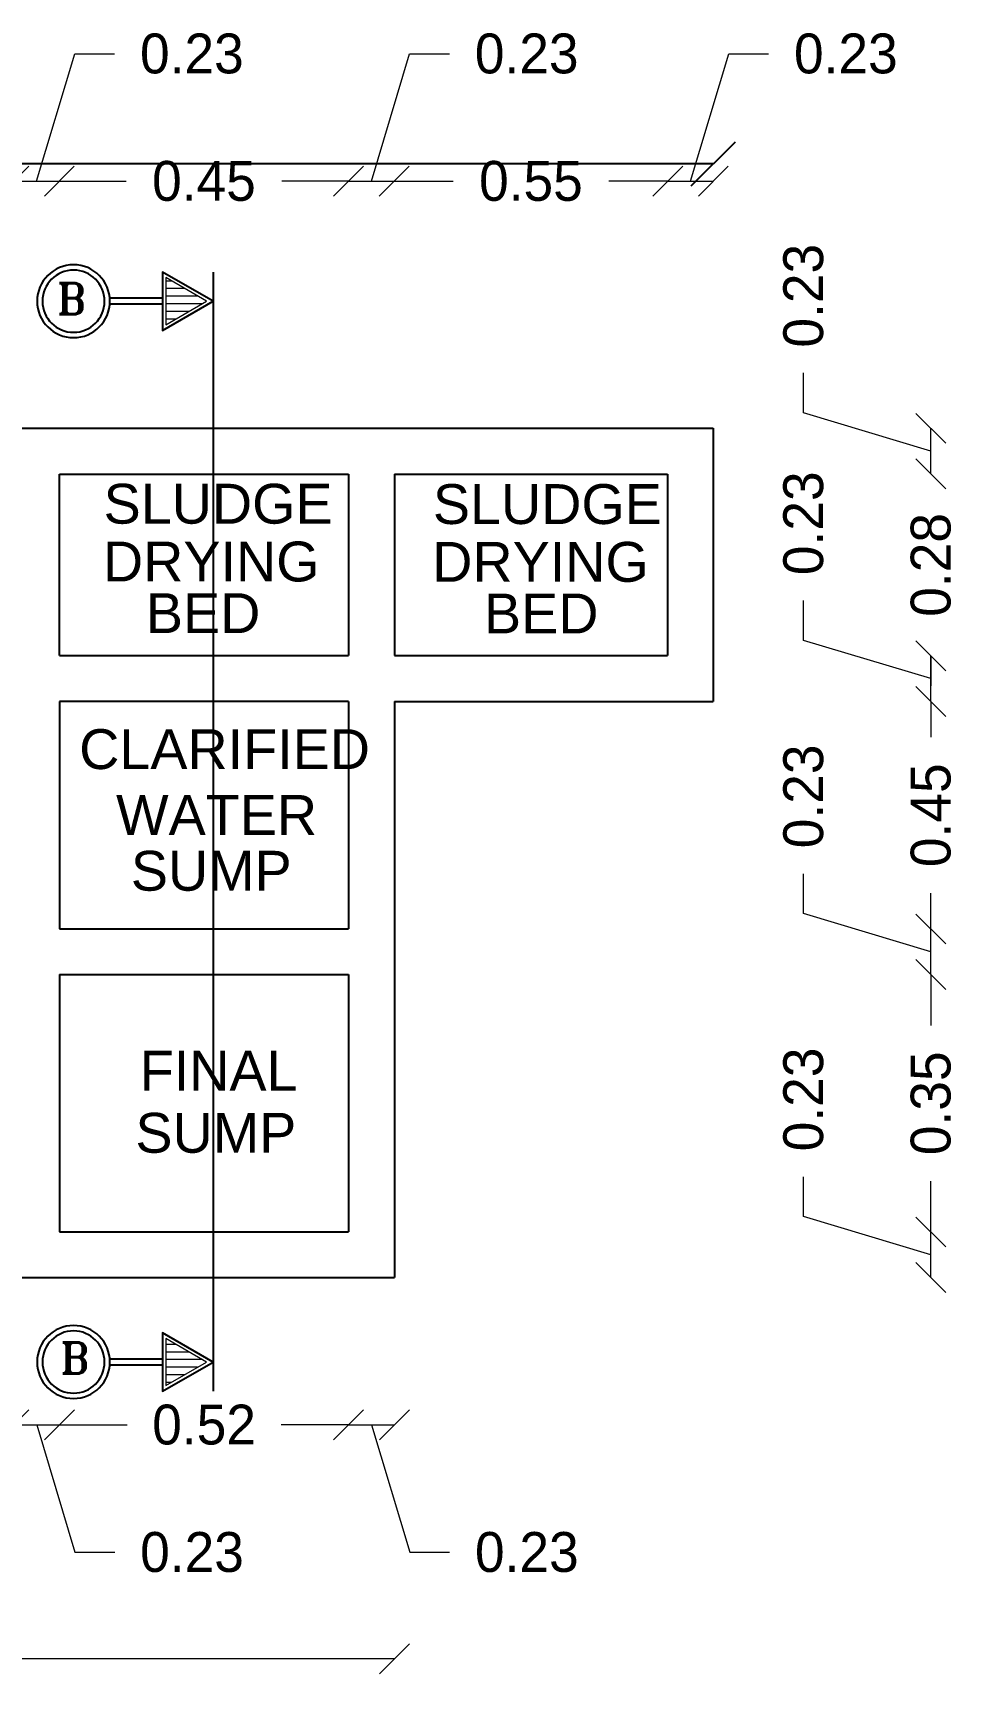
# Model space of a CAD drawing. Header units: metres. Extents: x -1560950 to -1560825, y 42726 to 42863.
# Drawn here: x -1560877.63 to -1560874.51, y 42822.94 to 42828.54 of the extents above; entities that cross this region are included whole.
import ezdxf

# ---------------------------------------------------------------- set-up
doc = ezdxf.new("R2010")
doc.units = ezdxf.units.M
doc.header["$LTSCALE"] = 750
doc.header["$MEASUREMENT"] = 0
doc.header["$PDMODE"] = 35
doc.header["$PDSIZE"] = 50
doc.linetypes.add('DASHED2', pattern=[0.375, 0.25, -0.125])
doc.linetypes.add('SRI', pattern=[9.525, 6.35, -3.175])
doc.layers.get('0').update_dxf_attribs({"lineweight": 5})
doc.layers.get('Defpoints').update_dxf_attribs({"lineweight": 0})
doc.layers.add('SUNSHADE', color=74, linetype='DASHED2')
doc.layers.add('WALLS', color=7, linetype='Continuous')
doc.layers.add('TEXT', color=2, linetype='Continuous', lineweight=20)
doc.layers.add('wall', color=7, linetype='Continuous', lineweight=30)
doc.styles.get("Standard").update_dxf_attribs({"font": 'arial.ttf'})
doc.styles.add('STYLE2', font='romant.shx', dxfattribs={"width": 0.8, "height": 4})
doc.styles.add('sunahari', font='framd.ttf', dxfattribs={"height": 0.3})
doc.dimstyles.new('CIVIL Mt.', dxfattribs={"dimscale": 0, "dimtxt": 0.2, "dimasz": 0.15, "dimexe": 0.18, "dimexo": 0.0625, "dimgap": 0.1, "dimtad": 0, "dimzin": 0, "dimdsep": 46, "dimtxsty": 'sunahari', "dimblk": 'OBLIQUE', "dimcen": 0.09, "dimse1": 1, "dimse2": 1, "dimclrd": 253, "dimclrt": 4, "dimadec": 0, "dimazin": 0, "dimtfac": 1, "dimtofl": 0, "dimtmove": 1, "dimatfit": 3, "dimfxl": 0, "dimfrac": 2, "dimtolj": 1, "dimtzin": 0, "dimarcsym": 0})
doc.dimstyles.new('CIVIL Mt.1', dxfattribs={"dimscale": 0, "dimtxt": 0.4, "dimasz": 0.15, "dimexe": 0.18, "dimexo": 0.0625, "dimgap": 0.1, "dimtad": 0, "dimzin": 0, "dimdsep": 46, "dimtxsty": 'sunahari', "dimblk": 'OBLIQUE', "dimcen": 0.09, "dimse1": 1, "dimse2": 1, "dimclrd": 253, "dimclrt": 4, "dimadec": 0, "dimazin": 0, "dimtfac": 1, "dimtofl": 0, "dimtmove": 1, "dimatfit": 3, "dimfxl": 0, "dimfrac": 2, "dimtolj": 1, "dimtzin": 0, "dimarcsym": 0})

# ---------------------------------------------------------------- blocks, each defined once
blk = doc.blocks.new('A$C29E24354')
at = {"ltscale": 5}
h = blk.add_hatch(dxfattribs=at)
h.set_pattern_fill('LINE', color=256, scale=0.8, style=0)
h.set_pattern_definition([(2e-15, (14266.147, 50002.224), (-2e-16, 2.54), [])])
h.paths.add_polyline_path([(2.15, 12.18), (15.82, 4.29), (15.82, 20.07)])
at = {"color": 0, "lineweight": 25}
blk.add_line((0, 21.92), (0, 2.44), dxfattribs=at)
at = {"lineweight": 25, "ltscale": 5}
for p, q in [((16.88, 13.18), (34.53, 13.18)), ((16.88, 11.18), (34.53, 11.18))]:
    blk.add_line(p, q, dxfattribs=at)
at = {"color": 0, "lineweight": 25}
blk.add_lwpolyline([(0, 12.18), (16.88, 21.92), (16.88, 2.44)], close=True, dxfattribs=at)
at = {"ltscale": 5}
blk.add_lwpolyline([(2.15, 12.18), (15.82, 20.07), (15.82, 4.29)], close=True, dxfattribs=at)
at = {"lineweight": 25, "ltscale": 5}
for radius in [12.18, 10.4]:
    blk.add_circle((46.66, 12.18), radius, dxfattribs=at)
blk = doc.blocks.new('_Oblique')
at = {"color": 0, "linetype": 'ByBlock', "lineweight": -2}
blk.add_line((-0.5, -0.5), (0.5, 0.5), dxfattribs=at)
blk = doc.blocks.new('*D179')
at = {"layer": 'Defpoints', "color": 0, "ltscale": 0.5}
for p in [(12.6513, 5.9585), (12.6513, 5.9585), (12.6513, 5.7299)]:
    blk.add_point(p, dxfattribs=at)
at = {"layer": 'wall', "color": 253, "lineweight": -2, "ltscale": 0.5}
for p, q in [((12.0121, 6.036), (12.0121, 6.236)), ((12.6513, 5.8442), (12.0121, 6.036)), ((12.6513, 5.7299), (12.6513, 5.9585))]:
    blk.add_line(p, q, dxfattribs=at)
at = {"layer": 'wall', "color": 253, "lineweight": -2, "ltscale": 0.5, "xscale": 0.15, "yscale": 0.15, "zscale": 0.15}
for p, rotation in [((12.6513, 5.9585), 90), ((12.6513, 5.7299), 270)]:
    blk.add_blockref('_Oblique', p, dxfattribs=dict(at, rotation=rotation))
at = {"layer": 'wall', "color": 4, "ltscale": 0.5, "insert": (12.0121, 6.6236), "char_height": 0.2, "attachment_point": 5, "rotation": 90, "style": 'sunahari'}
blk.add_mtext('\\A1;0.23', dxfattribs=at)
blk = doc.blocks.new('*D180')
at = {"layer": 'Defpoints', "color": 0, "ltscale": 0.5}
for p in [(12.6513, 7.2499), (12.6513, 7.2499), (12.6513, 5.9585)]:
    blk.add_point(p, dxfattribs=at)
at = {"layer": 'wall', "color": 253, "lineweight": -2, "ltscale": 0.5}
for p, q in [((12.6513, 7.2499), (12.6513, 6.9949)), ((12.6513, 5.9585), (12.6513, 6.2135))]:
    blk.add_line(p, q, dxfattribs=at)
at = {"layer": 'wall', "color": 253, "lineweight": -2, "ltscale": 0.5, "xscale": 0.15, "yscale": 0.15, "zscale": 0.15}
for p, rotation in [((12.6513, 7.2499), 90), ((12.6513, 5.9585), 270)]:
    blk.add_blockref('_Oblique', p, dxfattribs=dict(at, rotation=rotation))
at = {"layer": 'wall', "color": 4, "ltscale": 0.5, "insert": (12.6513, 6.6042), "char_height": 0.2, "attachment_point": 5, "rotation": 90, "style": 'sunahari'}
blk.add_mtext('\\A1;0.35', dxfattribs=at)
blk = doc.blocks.new('*D181')
at = {"layer": 'Defpoints', "color": 0, "ltscale": 0.5}
for p in [(12.6513, 7.4785), (12.6513, 7.4785), (12.6513, 7.2499)]:
    blk.add_point(p, dxfattribs=at)
at = {"layer": 'wall', "color": 253, "lineweight": -2, "ltscale": 0.5}
for p, q in [((12.0121, 7.556), (12.0121, 7.756)), ((12.6513, 7.3642), (12.0121, 7.556)), ((12.6513, 7.2499), (12.6513, 7.4785))]:
    blk.add_line(p, q, dxfattribs=at)
at = {"layer": 'wall', "color": 253, "lineweight": -2, "ltscale": 0.5, "xscale": 0.15, "yscale": 0.15, "zscale": 0.15}
for p, rotation in [((12.6513, 7.4785), 90), ((12.6513, 7.2499), 270)]:
    blk.add_blockref('_Oblique', p, dxfattribs=dict(at, rotation=rotation))
at = {"layer": 'wall', "color": 4, "ltscale": 0.5, "insert": (12.0121, 8.1436), "char_height": 0.2, "attachment_point": 5, "rotation": 90, "style": 'sunahari'}
blk.add_mtext('\\A1;0.23', dxfattribs=at)
blk = doc.blocks.new('*D182')
at = {"layer": 'Defpoints', "color": 0, "ltscale": 0.5}
for p in [(12.6513, 8.6199), (12.6513, 8.6199), (12.6513, 7.4785)]:
    blk.add_point(p, dxfattribs=at)
at = {"layer": 'wall', "color": 253, "lineweight": -2, "ltscale": 0.5}
for p, q in [((12.6513, 8.6199), (12.6513, 8.4399)), ((12.6513, 7.4785), (12.6513, 7.6585))]:
    blk.add_line(p, q, dxfattribs=at)
at = {"layer": 'wall', "color": 253, "lineweight": -2, "ltscale": 0.5, "xscale": 0.15, "yscale": 0.15, "zscale": 0.15}
for p, rotation in [((12.6513, 8.6199), 90), ((12.6513, 7.4785), 270)]:
    blk.add_blockref('_Oblique', p, dxfattribs=dict(at, rotation=rotation))
at = {"layer": 'wall', "color": 4, "ltscale": 0.5, "insert": (12.6513, 8.0492), "char_height": 0.2, "attachment_point": 5, "rotation": 90, "style": 'sunahari'}
blk.add_mtext('\\A1;0.45', dxfattribs=at)
blk = doc.blocks.new('*D183')
at = {"layer": 'Defpoints', "color": 0, "ltscale": 0.5}
for p in [(12.6513, 8.8485), (12.6513, 8.8485), (12.6513, 8.6199)]:
    blk.add_point(p, dxfattribs=at)
at = {"layer": 'wall', "color": 253, "lineweight": -2, "ltscale": 0.5}
for p, q in [((12.0121, 8.926), (12.0121, 9.126)), ((12.6513, 8.7342), (12.0121, 8.926)), ((12.6513, 8.6199), (12.6513, 8.8485))]:
    blk.add_line(p, q, dxfattribs=at)
at = {"layer": 'wall', "color": 253, "lineweight": -2, "ltscale": 0.5, "xscale": 0.15, "yscale": 0.15, "zscale": 0.15}
for p, rotation in [((12.6513, 8.8485), 90), ((12.6513, 8.6199), 270)]:
    blk.add_blockref('_Oblique', p, dxfattribs=dict(at, rotation=rotation))
at = {"layer": 'wall', "color": 4, "ltscale": 0.5, "insert": (12.0121, 9.5136), "char_height": 0.2, "attachment_point": 5, "rotation": 90, "style": 'sunahari'}
blk.add_mtext('\\A1;0.23', dxfattribs=at)
blk = doc.blocks.new('*D184')
at = {"layer": 'Defpoints', "color": 0, "ltscale": 0.5}
for p in [(12.6513, 9.7613), (12.6513, 9.7613), (12.6513, 8.8485)]:
    blk.add_point(p, dxfattribs=at)
at = {"layer": 'wall', "color": 253, "lineweight": -2, "ltscale": 0.5}
for p, q in [((12.6513, 9.7613), (12.6513, 9.9113)), ((12.6513, 8.8485), (12.6513, 8.6985))]:
    blk.add_line(p, q, dxfattribs=at)
at = {"layer": 'wall', "color": 253, "lineweight": -2, "ltscale": 0.5, "xscale": 0.15, "yscale": 0.15, "zscale": 0.15}
for p, rotation in [((12.6513, 9.7613), 270), ((12.6513, 8.8485), 90)]:
    blk.add_blockref('_Oblique', p, dxfattribs=dict(at, rotation=rotation))
at = {"layer": 'wall', "color": 4, "ltscale": 0.5, "insert": (12.6513, 9.3049), "char_height": 0.2, "attachment_point": 5, "rotation": 90, "style": 'sunahari'}
blk.add_mtext('\\A1;0.28', dxfattribs=at)
blk = doc.blocks.new('*D185')
at = {"layer": 'Defpoints', "color": 0, "ltscale": 0.5}
for p in [(12.6513, 9.9899), (12.6513, 9.9899), (12.6513, 9.7613)]:
    blk.add_point(p, dxfattribs=at)
at = {"layer": 'wall', "color": 253, "lineweight": -2, "ltscale": 0.5}
for p, q in [((12.0121, 10.0674), (12.0121, 10.2674)), ((12.6513, 9.8756), (12.0121, 10.0674)), ((12.6513, 9.7613), (12.6513, 9.9899))]:
    blk.add_line(p, q, dxfattribs=at)
at = {"layer": 'wall', "color": 253, "lineweight": -2, "ltscale": 0.5, "xscale": 0.15, "yscale": 0.15, "zscale": 0.15}
for p, rotation in [((12.6513, 9.9899), 90), ((12.6513, 9.7613), 270)]:
    blk.add_blockref('_Oblique', p, dxfattribs=dict(at, rotation=rotation))
at = {"layer": 'wall', "color": 4, "ltscale": 0.5, "insert": (12.0121, 10.655), "char_height": 0.2, "attachment_point": 5, "rotation": 90, "style": 'sunahari'}
blk.add_mtext('\\A1;0.23', dxfattribs=at)
blk = doc.blocks.new('*D193')
at = {"layer": 'Defpoints', "color": 0, "ltscale": 0.5}
for p in [(8.0496, 11.2296), (8.2782, 11.2296), (8.2782, 11.2296)]:
    blk.add_point(p, dxfattribs=at)
at = {"layer": 'wall', "color": 253, "lineweight": -2, "ltscale": 0.5}
for p, q in [((8.1639, 11.2296), (8.3557, 11.8688)), ((8.3557, 11.8688), (8.5557, 11.8688)), ((8.0496, 11.2296), (8.2782, 11.2296))]:
    blk.add_line(p, q, dxfattribs=at)
at = {"layer": 'wall', "color": 253, "lineweight": -2, "ltscale": 0.5, "xscale": 0.15, "yscale": 0.15, "zscale": 0.15, "rotation": 180}
blk.add_blockref('_Oblique', (8.0496, 11.2296), dxfattribs=at)
at = {"layer": 'wall', "color": 253, "lineweight": -2, "ltscale": 0.5, "xscale": 0.15, "yscale": 0.15, "zscale": 0.15}
blk.add_blockref('_Oblique', (8.2782, 11.2296), dxfattribs=at)
at = {"layer": 'wall', "color": 4, "ltscale": 0.5, "insert": (8.9433, 11.8688), "char_height": 0.2, "attachment_point": 5, "style": 'sunahari'}
blk.add_mtext('\\A1;0.23', dxfattribs=at)
blk = doc.blocks.new('*D194')
at = {"layer": 'Defpoints', "color": 0, "ltscale": 0.5}
for p in [(8.2782, 11.2296), (9.7296, 11.2296), (9.7296, 11.2296)]:
    blk.add_point(p, dxfattribs=at)
at = {"layer": 'wall', "color": 253, "lineweight": -2, "ltscale": 0.5}
for p, q in [((8.2782, 11.2296), (8.6132, 11.2296)), ((9.7296, 11.2296), (9.3946, 11.2296))]:
    blk.add_line(p, q, dxfattribs=at)
at = {"layer": 'wall', "color": 253, "lineweight": -2, "ltscale": 0.5, "xscale": 0.15, "yscale": 0.15, "zscale": 0.15, "rotation": 180}
blk.add_blockref('_Oblique', (8.2782, 11.2296), dxfattribs=at)
at = {"layer": 'wall', "color": 253, "lineweight": -2, "ltscale": 0.5, "xscale": 0.15, "yscale": 0.15, "zscale": 0.15}
blk.add_blockref('_Oblique', (9.7296, 11.2296), dxfattribs=at)
at = {"layer": 'wall', "color": 4, "ltscale": 0.5, "insert": (9.0039, 11.2296), "char_height": 0.2, "attachment_point": 5, "style": 'sunahari'}
blk.add_mtext('\\A1;0.45', dxfattribs=at)
blk = doc.blocks.new('*D195')
at = {"layer": 'Defpoints', "color": 0, "ltscale": 0.5}
for p in [(9.7296, 11.2296), (9.9582, 11.2296), (9.9582, 11.2296)]:
    blk.add_point(p, dxfattribs=at)
at = {"layer": 'wall', "color": 253, "lineweight": -2, "ltscale": 0.5}
for p, q in [((9.8439, 11.2296), (10.0357, 11.8688)), ((10.0357, 11.8688), (10.2357, 11.8688)), ((9.7296, 11.2296), (9.9582, 11.2296))]:
    blk.add_line(p, q, dxfattribs=at)
at = {"layer": 'wall', "color": 253, "lineweight": -2, "ltscale": 0.5, "xscale": 0.15, "yscale": 0.15, "zscale": 0.15, "rotation": 180}
blk.add_blockref('_Oblique', (9.7296, 11.2296), dxfattribs=at)
at = {"layer": 'wall', "color": 253, "lineweight": -2, "ltscale": 0.5, "xscale": 0.15, "yscale": 0.15, "zscale": 0.15}
blk.add_blockref('_Oblique', (9.9582, 11.2296), dxfattribs=at)
at = {"layer": 'wall', "color": 4, "ltscale": 0.5, "insert": (10.6233, 11.8688), "char_height": 0.2, "attachment_point": 5, "style": 'sunahari'}
blk.add_mtext('\\A1;0.23', dxfattribs=at)
blk = doc.blocks.new('*D196')
at = {"layer": 'Defpoints', "color": 0, "ltscale": 0.5}
for p in [(9.9582, 11.2296), (11.331, 11.2296), (11.331, 11.2296)]:
    blk.add_point(p, dxfattribs=at)
at = {"layer": 'wall', "color": 253, "lineweight": -2, "ltscale": 0.5}
for p, q in [((9.9582, 11.2296), (10.2539, 11.2296)), ((11.331, 11.2296), (11.0353, 11.2296))]:
    blk.add_line(p, q, dxfattribs=at)
at = {"layer": 'wall', "color": 253, "lineweight": -2, "ltscale": 0.5, "xscale": 0.15, "yscale": 0.15, "zscale": 0.15, "rotation": 180}
blk.add_blockref('_Oblique', (9.9582, 11.2296), dxfattribs=at)
at = {"layer": 'wall', "color": 253, "lineweight": -2, "ltscale": 0.5, "xscale": 0.15, "yscale": 0.15, "zscale": 0.15}
blk.add_blockref('_Oblique', (11.331, 11.2296), dxfattribs=at)
at = {"layer": 'wall', "color": 4, "ltscale": 0.5, "insert": (10.6446, 11.2296), "char_height": 0.2, "attachment_point": 5, "style": 'sunahari'}
blk.add_mtext('\\A1;0.55', dxfattribs=at)
blk = doc.blocks.new('*D197')
at = {"layer": 'Defpoints', "color": 0, "ltscale": 0.5}
for p in [(11.331, 11.2296), (11.5596, 11.2296), (11.5596, 11.2296)]:
    blk.add_point(p, dxfattribs=at)
at = {"layer": 'wall', "color": 253, "lineweight": -2, "ltscale": 0.5}
for p, q in [((11.4453, 11.2296), (11.6371, 11.8688)), ((11.6371, 11.8688), (11.8371, 11.8688)), ((11.331, 11.2296), (11.5596, 11.2296))]:
    blk.add_line(p, q, dxfattribs=at)
at = {"layer": 'wall', "color": 253, "lineweight": -2, "ltscale": 0.5, "xscale": 0.15, "yscale": 0.15, "zscale": 0.15, "rotation": 180}
blk.add_blockref('_Oblique', (11.331, 11.2296), dxfattribs=at)
at = {"layer": 'wall', "color": 253, "lineweight": -2, "ltscale": 0.5, "xscale": 0.15, "yscale": 0.15, "zscale": 0.15}
blk.add_blockref('_Oblique', (11.5596, 11.2296), dxfattribs=at)
at = {"layer": 'wall', "color": 4, "ltscale": 0.5, "insert": (12.2247, 11.8688), "char_height": 0.2, "attachment_point": 5, "style": 'sunahari'}
blk.add_mtext('\\A1;0.23', dxfattribs=at)
blk = doc.blocks.new('*D228')
at = {"layer": 'Defpoints', "color": 0, "ltscale": 0.5}
for p in [(8.2796, 5.9599), (9.7296, 5.9599), (9.7296, 4.9914)]:
    blk.add_point(p, dxfattribs=at)
at = {"layer": 'wall', "color": 253, "lineweight": -2, "ltscale": 0.5}
for p, q in [((8.2796, 4.9914), (8.6178, 4.9914)), ((9.7296, 4.9914), (9.3915, 4.9914))]:
    blk.add_line(p, q, dxfattribs=at)
at = {"layer": 'wall', "color": 253, "lineweight": -2, "ltscale": 0.5, "xscale": 0.15, "yscale": 0.15, "zscale": 0.15, "rotation": 180}
blk.add_blockref('_Oblique', (8.2796, 4.9914), dxfattribs=at)
at = {"layer": 'wall', "color": 253, "lineweight": -2, "ltscale": 0.5, "xscale": 0.15, "yscale": 0.15, "zscale": 0.15}
blk.add_blockref('_Oblique', (9.7296, 4.9914), dxfattribs=at)
at = {"layer": 'wall', "color": 4, "ltscale": 0.5, "insert": (9.0046, 4.9914), "char_height": 0.2, "attachment_point": 5, "style": 'sunahari'}
blk.add_mtext('\\A1;0.52', dxfattribs=at)
blk = doc.blocks.new('*D229')
at = {"layer": 'Defpoints', "color": 0, "ltscale": 0.5}
for p in [(8.0496, 5.9599), (8.2796, 5.9599), (8.2796, 4.9914)]:
    blk.add_point(p, dxfattribs=at)
at = {"layer": 'wall', "color": 253, "lineweight": -2, "ltscale": 0.5}
for p, q in [((8.0496, 4.9914), (8.2796, 4.9914)), ((8.1646, 4.9914), (8.3564, 4.3522)), ((8.3564, 4.3522), (8.5564, 4.3522))]:
    blk.add_line(p, q, dxfattribs=at)
at = {"layer": 'wall', "color": 253, "lineweight": -2, "ltscale": 0.5, "xscale": 0.15, "yscale": 0.15, "zscale": 0.15, "rotation": 180}
blk.add_blockref('_Oblique', (8.0496, 4.9914), dxfattribs=at)
at = {"layer": 'wall', "color": 253, "lineweight": -2, "ltscale": 0.5, "xscale": 0.15, "yscale": 0.15, "zscale": 0.15}
blk.add_blockref('_Oblique', (8.2796, 4.9914), dxfattribs=at)
at = {"layer": 'wall', "color": 4, "ltscale": 0.5, "insert": (8.944, 4.3522), "char_height": 0.2, "attachment_point": 5, "style": 'sunahari'}
blk.add_mtext('\\A1;0.23', dxfattribs=at)
blk = doc.blocks.new('*D230')
at = {"layer": 'Defpoints', "color": 0, "ltscale": 0.5}
for p in [(9.7296, 5.9599), (9.9596, 5.9599), (9.9596, 4.9914)]:
    blk.add_point(p, dxfattribs=at)
at = {"layer": 'wall', "color": 253, "lineweight": -2, "ltscale": 0.5}
for p, q in [((9.7296, 4.9914), (9.9596, 4.9914)), ((9.8446, 4.9914), (10.0364, 4.3522)), ((10.0364, 4.3522), (10.2364, 4.3522))]:
    blk.add_line(p, q, dxfattribs=at)
at = {"layer": 'wall', "color": 253, "lineweight": -2, "ltscale": 0.5, "xscale": 0.15, "yscale": 0.15, "zscale": 0.15, "rotation": 180}
blk.add_blockref('_Oblique', (9.7296, 4.9914), dxfattribs=at)
at = {"layer": 'wall', "color": 253, "lineweight": -2, "ltscale": 0.5, "xscale": 0.15, "yscale": 0.15, "zscale": 0.15}
blk.add_blockref('_Oblique', (9.9596, 4.9914), dxfattribs=at)
at = {"layer": 'wall', "color": 4, "ltscale": 0.5, "insert": (10.624, 4.3522), "char_height": 0.2, "attachment_point": 5, "style": 'sunahari'}
blk.add_mtext('\\A1;0.23', dxfattribs=at)
blk = doc.blocks.new('*D178')
at = {"layer": 'Defpoints', "color": 0, "ltscale": 0.5}
for p in [(3.4696, 5.7299), (9.9596, 5.7299), (3.4696, 3.8175)]:
    blk.add_point(p, dxfattribs=at)
at = {"layer": 'wall', "color": 253, "lineweight": -2, "ltscale": 0.5}
for p, q in [((3.4696, 3.8175), (6.3287, 3.8175)), ((9.9596, 3.8175), (7.1006, 3.8175))]:
    blk.add_line(p, q, dxfattribs=at)
at = {"layer": 'wall', "color": 253, "lineweight": -2, "ltscale": 0.5, "xscale": 0.15, "yscale": 0.15, "zscale": 0.15, "rotation": 180}
blk.add_blockref('_Oblique', (3.4696, 3.8175), dxfattribs=at)
at = {"layer": 'wall', "color": 253, "lineweight": -2, "ltscale": 0.5, "xscale": 0.15, "yscale": 0.15, "zscale": 0.15}
blk.add_blockref('_Oblique', (9.9596, 3.8175), dxfattribs=at)
at = {"layer": 'wall', "color": 4, "ltscale": 0.5, "insert": (6.7146, 3.8175), "char_height": 0.2, "attachment_point": 5, "style": 'sunahari'}
blk.add_mtext('\\A1;2.87', dxfattribs=at)
blk = doc.blocks.new('*D1253')
at = {"color": 253, "lineweight": -2, "ltscale": 0.25}
for p, q in [((-1560881.7627, 42828.0918), (-1560879.0751, 42828.0918)), ((-1560875.3158, 42828.0918), (-1560878.0034, 42828.0918))]:
    blk.add_line(p, q, dxfattribs=at)
at = {"layer": 'Defpoints', "color": 0, "ltscale": 0.25}
for p in [(-1560875.3158, 42828.0918), (-1560881.7627, 42827.1934), (-1560875.3158, 42827.1934)]:
    blk.add_point(p, dxfattribs=at)
at = {"color": 253, "lineweight": -2, "ltscale": 0.25, "xscale": 0.15, "yscale": 0.15, "zscale": 0.15, "rotation": 180}
blk.add_blockref('_Oblique', (-1560881.7627, 42828.0918), dxfattribs=at)
at = {"color": 253, "lineweight": -2, "ltscale": 0.25, "xscale": 0.15, "yscale": 0.15, "zscale": 0.15}
blk.add_blockref('_Oblique', (-1560875.3158, 42828.0918), dxfattribs=at)
at = {"color": 4, "ltscale": 0.25, "insert": (-1560878.5393, 42828.0918), "char_height": 0.3, "attachment_point": 5, "style": 'sunahari'}
blk.add_mtext('\\A1;8.00', dxfattribs=at)
blk = doc.blocks.new('A$C370409E0')
at = {"layer": 'SUNSHADE', "color": 90, "linetype": 'SRI', "ltscale": 0.05}
blk.add_line((9.0493, 10.6274), (9.0493, 5.3065), dxfattribs=at)
at = {"layer": 'WALLS', "ltscale": 0.05}
for p, q in [((2.0396, 9.9899), (11.5596, 9.9899)), ((11.5596, 9.9899), (11.5596, 8.6199)), ((8.2796, 9.7599), (9.7296, 9.7599)), ((8.2796, 8.8499), (8.2796, 9.7599)), ((9.7296, 9.7599), (9.7296, 8.8499)), ((9.9596, 9.7599), (9.9596, 8.8499)), ((9.9596, 9.7599), (11.3296, 9.7599)), ((11.3296, 9.7599), (11.3296, 8.8499)), ((8.2796, 8.8499), (9.7296, 8.8499)), ((9.9596, 8.8499), (11.3296, 8.8499)), ((8.2796, 8.6199), (8.2796, 7.4799)), ((9.7296, 8.6199), (8.2796, 8.6199)), ((9.7296, 8.6199), (9.7296, 7.4799)), ((9.9596, 8.6199), (9.9596, 5.7299)), ((9.9596, 8.6199), (11.5596, 8.6199)), ((8.2796, 7.4799), (9.7296, 7.4799)), ((8.2796, 7.2499), (8.2796, 5.9599)), ((8.2796, 7.2499), (9.7296, 7.2499)), ((9.7296, 7.2499), (9.7296, 5.9599)), ((8.2796, 5.9599), (9.7296, 5.9599)), ((3.4696, 5.7299), (9.9596, 5.7299))]:
    blk.add_line(p, q, dxfattribs=at)
at = {"lineweight": 25, "ltscale": 5, "xscale": -0.0150000001303852, "yscale": 0.0150000001303852, "zscale": 0.015}
for p in [(9.0493, 10.4447), (9.0493, 5.1238)]:
    blk.add_blockref('A$C29E24354', p, dxfattribs=at)
at = {"style": 'STYLE2'}
for p in [(8.2657, 10.5618), (8.2826, 5.2489)]:
    blk.add_text('B', height=0.156, dxfattribs=at).set_placement(p)
at = {"layer": 'TEXT'}
for s, p in [('SLUDGE', (8.5004, 9.5117)), ('SLUDGE', (10.1527, 9.5099)), ('DRYING', (8.4971, 9.2217)), ('DRYING', (10.1493, 9.22)), ('BED', (8.7126, 8.963)), ('BED', (10.4091, 8.9613)), ('CLARIFIED', (8.3778, 8.2808)), ('WATER', (8.5629, 7.9505)), ('SUMP', (8.6371, 7.6706)), ('FINAL', (8.6816, 6.6675)), ('SUMP', (8.66, 6.3562))]:
    blk.add_text(s, height=0.2, dxfattribs=at).set_placement(p)
at = {"layer": 'wall', "ltscale": 0.5}
for p1, p2, picture, middle in [((8.0496, 11.2296), (8.2782, 11.2296), '*D193', (8.6557, 11.8688)), ((9.7296, 11.2296), (9.9582, 11.2296), '*D195', (10.3357, 11.8688)), ((11.331, 11.2296), (11.5596, 11.2296), '*D197', (11.9371, 11.8688)), ((12.6513, 9.7613), (12.6513, 9.9899), '*D185', (12.0121, 10.3674)), ((12.6513, 8.6199), (12.6513, 8.8485), '*D183', (12.0121, 9.226)), ((12.6513, 7.2499), (12.6513, 7.4785), '*D181', (12.0121, 7.856)), ((12.6513, 5.7299), (12.6513, 5.9585), '*D179', (12.0121, 6.336))]:
    dim = blk.add_aligned_dim(p1=p1, p2=p2, distance=0, dimstyle='CIVIL Mt.', override={"dimscale": 1}, dxfattribs=at)
    dim.commit()
    dim.dimension.update_dxf_attribs({"geometry": picture, "text_midpoint": middle})
for p1, p2, text, picture, middle in [((8.2782, 11.2296), (9.7296, 11.2296), '0.45', '*D194', (9.0039, 11.2296)), ((9.9582, 11.2296), (11.331, 11.2296), '0.55', '*D196', (10.6446, 11.2296)), ((12.6513, 8.8485), (12.6513, 9.7613), '0.28', '*D184', (12.6513, 9.3049)), ((12.6513, 7.4785), (12.6513, 8.6199), '0.45', '*D182', (12.6513, 8.0492)), ((12.6513, 5.9585), (12.6513, 7.2499), '0.35', '*D180', (12.6513, 6.6042))]:
    dim = blk.add_aligned_dim(p1=p1, p2=p2, distance=0, text=text, dimstyle='CIVIL Mt.', override={"dimscale": 1}, dxfattribs=at)
    dim.commit()
    dim.dimension.update_dxf_attribs({"geometry": picture, "text_midpoint": middle})
for base, p1, p2, picture, middle in [((8.2796, 4.9914), (8.0496, 5.9599), (8.2796, 5.9599), '*D229', (8.6564, 4.3522)), ((9.9596, 4.9914), (9.7296, 5.9599), (9.9596, 5.9599), '*D230', (10.3364, 4.3522))]:
    dim = blk.add_linear_dim(base=base, p1=p1, p2=p2, dimstyle='CIVIL Mt.', override={"dimscale": 1}, dxfattribs=at)
    dim.commit()
    dim.dimension.update_dxf_attribs({"geometry": picture, "text_midpoint": middle})
for base, p1, p2, text, picture, middle in [((9.7296, 4.9914), (8.2796, 5.9599), (9.7296, 5.9599), '0.52', '*D228', (9.0046, 4.9914)), ((3.4696, 3.8175), (9.9596, 5.7299), (3.4696, 5.7299), '2.87', '*D178', (6.7146, 3.8175))]:
    dim = blk.add_linear_dim(base=base, p1=p1, p2=p2, text=text, dimstyle='CIVIL Mt.', override={"dimscale": 1}, dxfattribs=at)
    dim.commit()
    dim.dimension.update_dxf_attribs({"geometry": picture, "text_midpoint": middle})

msp = doc.modelspace()

# ---------------------------------------------------------------- block references
at = {"color": 0, "ltscale": 0.5, "xscale": 0.6771960318392131, "yscale": 0.6771960318392131, "zscale": 0.6771960318392131}
msp.add_blockref('A$C370409E0', (-1560883.14396, 42820.4283), dxfattribs=at)

# ---------------------------------------------------------------- dimensions: what is measured, and where the dimension line sits
at = {"color": 0, "ltscale": 0.25}
dim = msp.add_linear_dim(base=(-1560875.31581, 42828.09182), p1=(-1560881.76272, 42827.19343), p2=(-1560875.31581, 42827.19343), text='8.00', dimstyle='CIVIL Mt.1', override={"dimscale": 1}, dxfattribs=at)
dim.commit()
dim.dimension.update_dxf_attribs({"geometry": '*D1253', "text_midpoint": (-1560878.53927, 42828.09182)})

doc.saveas('drawing.dxf')
